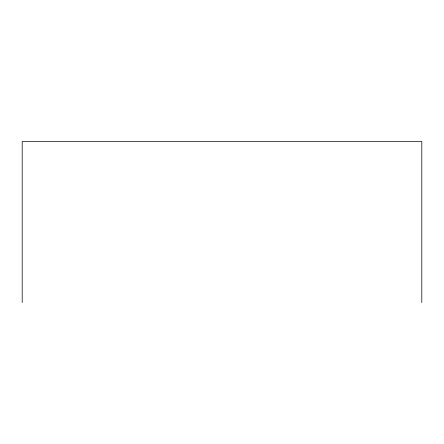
<?xml version="1.0" encoding="UTF-8"?>
<svg xmlns="http://www.w3.org/2000/svg" width="444" height="444" viewBox="0 0 444 444"><rect width="100%" height="100%" fill="white"/><g stroke="black" fill="none" stroke-linecap="round" stroke-linejoin="round"><path stroke-width="0.67" d="M421.8 302.575L421.8 141.425L22.2 141.425L22.2 302.575"/></g></svg>
